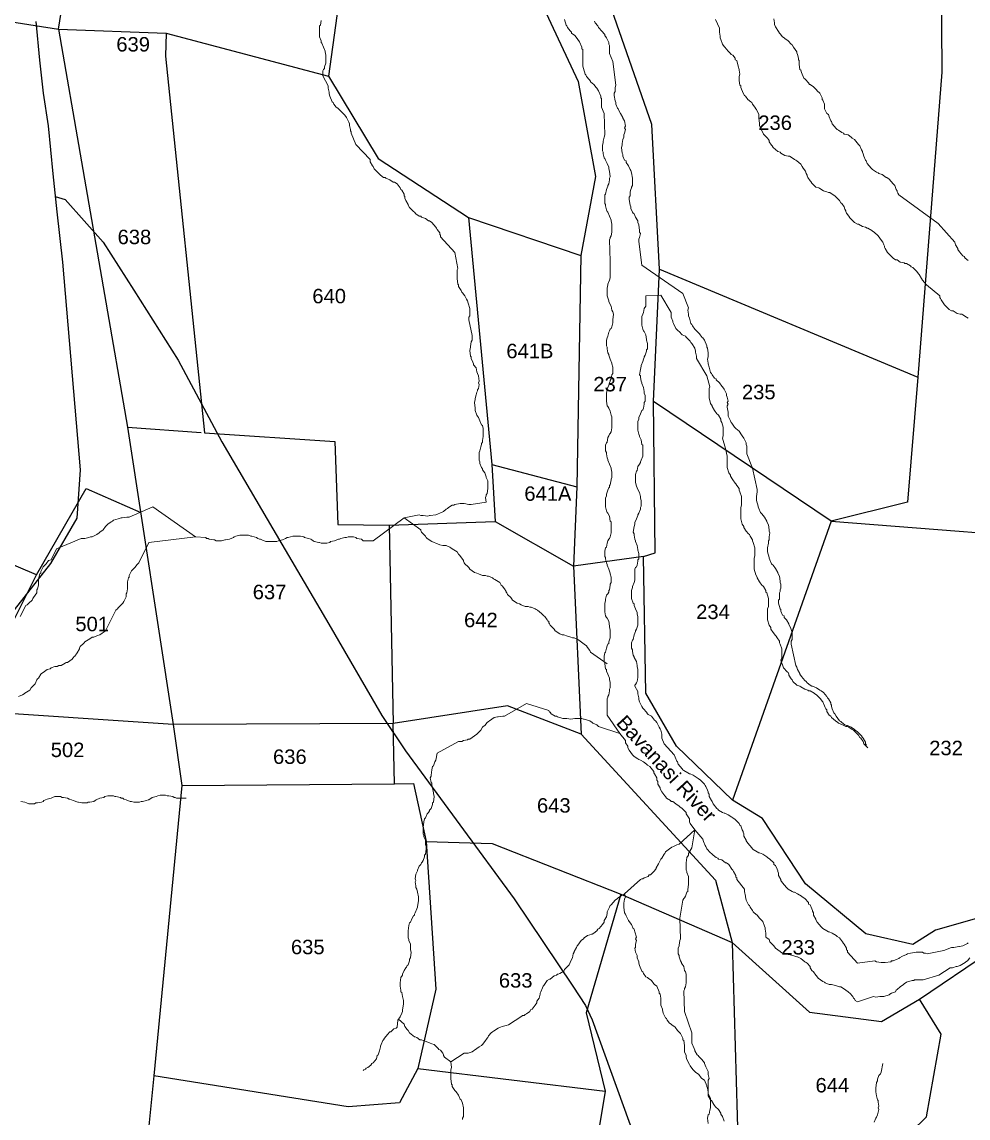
# Model space of a CAD drawing. Header units: inches. Extents: x -72 to 3350, y -615 to 1801.
# Drawn here: x 630.4 to 856.9, y 725.6 to 988.1 of the extents above; entities that cross this region are included whole.
import ezdxf
from ezdxf.enums import TextEntityAlignment as Align

# ---------------------------------------------------------------- set-up
doc = ezdxf.new("R2010")
doc.units = ezdxf.units.IN
doc.header["$LTSCALE"] = 15
doc.header["$MEASUREMENT"] = 0
for name, color, linetype in [('PLOT', 255, 'Continuous'), ('PLOT NO', 7, 'Continuous'), ('ROAD', 50, 'Continuous'), ('STREAM', 130, 'Continuous')]:
    doc.layers.add(name, color=color, linetype=linetype)
doc.styles.get("Standard").update_dxf_attribs({"font": 'arial.ttf'})

msp = doc.modelspace()

# ---------------------------------------------------------------- linework, layer by layer
at = {"layer": 'PLOT', "color": 0}
for points in [[(671.63, 1138.99), (674.83, 1133.27), (714.25, 1075.14), (743.87, 1015.8), (763.49, 973.78), (767.69, 951.06), (764.18, 932.12), (763.21, 876.7), (762.39, 857.72), (764.26, 817.48), (796.37, 782.51), (800.39, 767.59), (818.91, 750.97), (836.11, 748.7), (845.24, 754.05)], [(711.77, 1032.94), (703.74, 975.09), (715.69, 955.39), (737.28, 941.21), (764.18, 932.12)], [(850.05, 1020.47), (850.41, 998.55), (850.61, 976.04), (844.84, 903.02), (842.36, 873.1), (824.09, 868.53), (781.52, 897.21), (782.96, 928.88), (781.15, 963.5), (766.83, 1004.79), (758.3, 1019.57), (766.83, 1004.79), (850.41, 998.55)], [(606.6, 991.46), (639.13, 986.34), (644.23, 1018.42)], [(639.13, 986.34), (664.88, 985.35), (703.74, 975.09)], [(639.13, 986.34), (655.65, 891.06), (673.27, 889.79)], [(664.88, 985.35), (664.77, 979.86), (674.04, 889.71), (705.28, 887.56), (706.03, 867.71), (718.28, 867.58), (743.66, 868.43), (762.39, 857.72)], [(737.28, 941.21), (742.87, 882.08), (743.66, 868.43)], [(782.96, 928.88), (844.84, 903.02)], [(764.26, 817.48), (746.59, 824.33), (719.21, 820.04), (666.55, 819.83), (617.49, 823.13), (633.88, 855.67), (590.82, 873.93), (530.59, 898.31), (533.73, 914.21), (508.79, 924.15)], [(903.46, 783.54), (891.6, 782.69), (849.06, 770.58), (843.62, 767.12), (832.36, 769.72), (817.98, 781.66), (807.64, 797.29), (800.47, 801.71), (787.05, 814.64), (779.71, 827.35), (779.15, 860.08), (781.96, 860.97), (781.52, 897.21)], [(655.65, 891.06), (666.55, 819.83)], [(742.87, 882.08), (763.21, 876.7)], [(633.88, 855.67), (645.73, 876.33), (658.8, 870.59)], [(718.28, 867.58), (719.21, 820.04)], [(824.09, 868.53), (800.47, 801.71)], [(824.09, 868.53), (889.42, 863.44), (954.3, 841.83)], [(779.15, 860.08), (762.39, 857.72)], [(845.24, 754.05), (861.72, 765.2), (891.18, 766.06), (914.78, 762.88), (932.23, 761.56), (956.05, 743.94), (993.83, 830.78), (1040.07, 820.87), (1082.4, 810.36), (1142.01, 795.45), (1246.78, 768.11), (1285.12, 758.61), (1324.3, 749.06), (1369.12, 737.88), (1373.94, 746.43), (1432.48, 725.72)], [(666.55, 819.83), (668.67, 805.25), (661.95, 735.71), (658.63, 702.12), (641.17, 704.37), (539.26, 718.98)], [(668.67, 805.25), (719.55, 805.62), (719.21, 820.04)], [(719.55, 805.62), (724.07, 805.72), (727.13, 791.83), (729.43, 756.46), (725.14, 737.42), (720.78, 729.2), (708.43, 728.29), (661.95, 735.71)], [(727.13, 791.83), (742.9, 791.29), (773.76, 779.22), (800.39, 767.59)], [(773.76, 779.22), (765.45, 750.76), (770.02, 731.99), (768.32, 721.85), (756.98, 698.81), (754.46, 688.27), (743.22, 660.45), (711.56, 558.99), (669.18, 573.73)], [(800.39, 767.59), (801.83, 717.77), (824.83, 716.23), (839.5, 718.59), (846.93, 725.88), (850.44, 745.65), (845.24, 754.05)], [(725.14, 737.42), (770.02, 731.99)]]:
    msp.add_lwpolyline(points, dxfattribs=at)
at = {"layer": 'ROAD'}
for points in [[(633.71, 988.17), (634.58, 978.89), (635.44, 971.05), (636.67, 963.2), (637.77, 951.67), (638.76, 942.56), (640.11, 930.52), (644.29, 880.78), (643.54, 869.25), (637.24, 858.37), (610.72, 824.7), (573.44, 777.83), (521.89, 842.72), (507.25, 860.55)], [(638.36, 946.23), (640.71, 945.56), (649.86, 935.34), (657.13, 923.86), (667.81, 907.05), (678.26, 887.51), (690.47, 866.67), (703.81, 843.89), (716.49, 821.98), (722.21, 813.54), (748.23, 778.06), (762.24, 757.18), (765.28, 752.55), (766.86, 749.08), (778.72, 716.42)]]:
    msp.add_lwpolyline(points, dxfattribs=at)
at = {"layer": 'STREAM', "color": 4, "lineweight": 0}
for points in [[(702.01, 988.44), (701.82, 987.31), (701.63, 987.12), (701.63, 986.55), (701.63, 985.23), (701.63, 984.85), (701.63, 984.47), (702.01, 983.52), (702.01, 983.14), (702.2, 982.96), (702.58, 982.01), (702.96, 981.06), (702.96, 980.88), (703.15, 980.12), (703.15, 978.8), (703.15, 978.61), (703.15, 978.23), (702.77, 977.28), (702.77, 976.9), (702.58, 976.72), (702.39, 976.34), (702.39, 975.2), (703.71, 972.74), (703.71, 972.18), (703.9, 971.23), (703.9, 970.85), (704.09, 970.29), (704.66, 968.96), (704.85, 968.77), (705.04, 968.39), (705.6, 967.64), (705.98, 967.45), (706.17, 967.26), (706.74, 966.69), (707.5, 965.94), (707.68, 965.75), (708.06, 965.18), (708.63, 964.04), (708.82, 963.67), (708.82, 963.29), (709.01, 962.34), (709.01, 961.96), (709.2, 961.78), (709.2, 961.4), (710.33, 958.75), (713.74, 955.16), (713.74, 954.59), (714.3, 953.64), (714.49, 953.45), (714.68, 952.89), (715.63, 951.94), (715.82, 951.75), (716.19, 951.37), (716.95, 950.81), (717.33, 950.81), (717.52, 950.62), (718.46, 950.24), (719.22, 949.67), (719.6, 949.67), (720.17, 949.29), (720.92, 948.35), (721.11, 947.97), (721.3, 947.78), (721.87, 946.84), (721.87, 946.46), (722.06, 946.27), (722.06, 945.89), (722.25, 945.32), (722.81, 944.38), (722.81, 944.19), (723.19, 943.62), (724.14, 942.68), (724.33, 942.49), (724.7, 942.11), (725.46, 941.54), (725.84, 941.54), (726.03, 941.35), (726.97, 940.97), (727.73, 940.41), (727.92, 940.41), (728.49, 940.03), (729.43, 938.89), (729.62, 938.7), (729.81, 938.33), (730.38, 937.57), (730.38, 937.19), (730.57, 937), (730.57, 936.62), (733.97, 932.84), (734.73, 929.06), (734.54, 928.68), (734.54, 927.55), (734.54, 927.36), (734.54, 926.6), (734.73, 925.28), (734.92, 925.09), (734.92, 924.71), (735.48, 923.76), (735.67, 923.39), (735.86, 923.2), (736.43, 922.44), (736.81, 921.68), (737, 921.31), (737.19, 920.74), (737.56, 919.42), (737.56, 919.04), (737.56, 918.85), (737.56, 917.71), (737.37, 917.34), (737.37, 917.15), (737.37, 916.77), (738.13, 912.99), (738.13, 911.85), (737.94, 911.47), (737.75, 910.34), (737.75, 910.15), (737.56, 909.39), (737.75, 908.07), (737.94, 907.88), (737.94, 907.5), (738.32, 906.56), (738.51, 906.18), (738.51, 905.99), (739.08, 905.23), (739.27, 904.29), (739.45, 903.91), (739.64, 903.34), (739.83, 902.02), (739.64, 901.64), (739.83, 901.26), (739.64, 900.32), (739.45, 899.94), (739.45, 899.75), (739.27, 899.37), (739.08, 898.8), (738.89, 897.86), (738.89, 897.67), (738.7, 896.91), (738.89, 895.59), (738.89, 895.21), (738.89, 895.02), (739.27, 893.89), (739.45, 893.7), (739.64, 893.32), (740.02, 892.56), (740.4, 891.62), (740.59, 891.43), (740.78, 890.67), (740.78, 889.54), (740.78, 889.16), (740.78, 888.78), (740.59, 887.83), (740.59, 887.46), (740.4, 887.08), (740.4, 886.89), (740.21, 886.32), (740.02, 885.38), (739.83, 885), (739.83, 884.43), (739.83, 883.11), (740.02, 882.73), (740.02, 882.35), (740.4, 881.4), (740.59, 881.03), (740.59, 880.84), (741.16, 880.08), (741.53, 879.14), (741.53, 878.95), (741.91, 878.19), (741.91, 876.87), (741.91, 876.49), (741.91, 876.3), (741.72, 875.16), (741.53, 874.79), (741.53, 874.6), (741.35, 874.22), (741.53, 873.08), (737.94, 872.52), (737.37, 872.52), (736.24, 872.71), (736.05, 872.71), (735.29, 872.71), (733.97, 872.52), (733.78, 872.33), (733.4, 872.33), (732.46, 871.76), (732.27, 871.57), (731.89, 871.38), (731.32, 870.81), (730.38, 870.44), (730, 870.25), (729.43, 870.06), (728.11, 869.87), (727.92, 869.87), (727.54, 869.68), (726.41, 869.87), (726.22, 869.87), (725.84, 869.87), (725.46, 870.06), (721.87, 869.3)], [(760.26, 988.63), (760.63, 987.31), (760.82, 987.12), (761.01, 986.74), (761.58, 985.98), (761.96, 985.6), (761.96, 985.41), (762.71, 984.85), (763.28, 984.09), (763.47, 983.9), (763.85, 983.33), (764.42, 982.01), (764.42, 981.63), (764.61, 981.44), (764.61, 980.31), (764.61, 979.93), (764.61, 979.74), (764.61, 979.36), (764.61, 978.8), (764.61, 977.85), (764.61, 977.47), (764.79, 976.9), (765.17, 975.58), (765.36, 975.39), (765.55, 975.01), (766.12, 974.26), (766.5, 973.88), (766.5, 973.69), (767.25, 973.12), (767.82, 972.37), (768.01, 972.18), (768.39, 971.61), (768.96, 970.29), (768.96, 969.91), (769.14, 969.72), (769.14, 968.58), (769.14, 968.21), (769.14, 968.02), (769.14, 967.64), (769.71, 966.13), (769.9, 961.02), (769.71, 960.45), (769.52, 959.51), (769.52, 959.13), (769.33, 958.56), (769.33, 957.24), (769.52, 956.86), (769.52, 956.48), (769.71, 955.54), (769.9, 955.35), (770.09, 954.97), (770.47, 954.21), (770.85, 953.27), (770.85, 952.89), (771.04, 952.32), (771.22, 951), (771.04, 950.62), (771.04, 950.24), (770.85, 949.29), (770.66, 948.92), (770.66, 948.73), (770.47, 948.35), (770.28, 947.97), (770.09, 946.84), (769.9, 946.65), (769.9, 945.89), (769.9, 944.57), (770.09, 944.38), (770.09, 944), (770.28, 943.05), (770.47, 942.68), (770.66, 942.49), (771.04, 941.54), (771.41, 940.6), (771.41, 940.41), (771.6, 939.65), (771.6, 938.33), (771.6, 938.14), (771.6, 937.76), (771.41, 936.81), (771.22, 936.44), (771.22, 936.25), (771.04, 935.87), (771.22, 930.76), (771.22, 926.79), (771.04, 926.22), (770.66, 925.28), (770.66, 925.09), (770.47, 924.33), (770.47, 923.01), (770.47, 922.82), (770.47, 922.44), (770.85, 921.31), (770.85, 921.12), (771.04, 920.74), (771.41, 919.98), (771.6, 919.04), (771.79, 918.66), (771.98, 918.09), (771.79, 916.77), (771.79, 916.39), (771.79, 916.01), (771.6, 915.07), (771.41, 914.69), (771.22, 914.5), (771.04, 914.12), (770.85, 913.74), (770.66, 912.8), (770.47, 912.42), (770.28, 911.85), (770.28, 910.53), (770.47, 910.15), (770.47, 909.77), (770.66, 908.83), (770.85, 908.45), (770.85, 908.26), (771.22, 907.31), (771.6, 906.37), (771.6, 906.18), (771.79, 905.42), (771.79, 904.1), (771.79, 903.91), (771.6, 903.53), (771.41, 902.58), (771.22, 902.21), (771.22, 902.02), (771.04, 901.64), (770.85, 901.07), (770.47, 900.13), (770.47, 899.94), (770.28, 899.18), (770.28, 897.86), (770.28, 897.48), (770.28, 897.29), (770.47, 896.16), (770.66, 895.97), (770.85, 895.59), (771.22, 894.83), (771.41, 893.89), (771.6, 893.51), (771.6, 892.94), (771.6, 891.62), (771.6, 891.24), (771.6, 890.86), (771.41, 889.91), (771.22, 889.54), (771.04, 889.35), (770.85, 888.97), (770.66, 888.59), (770.47, 887.46), (770.28, 887.27), (770.09, 886.7), (770.09, 885.38), (770.28, 885), (770.28, 884.62), (770.47, 883.67), (770.66, 883.3), (770.66, 883.11), (771.04, 882.16), (771.41, 881.22), (771.41, 881.03), (771.6, 880.27), (771.6, 878.95), (771.41, 878.57), (771.41, 878.38), (771.22, 877.24), (771.04, 877.06), (771.04, 876.68), (770.85, 876.49), (770.66, 875.92), (770.28, 874.97), (770.28, 874.6), (770.09, 874.03), (770.09, 872.71), (770.09, 872.33), (770.09, 871.95), (770.28, 871), (770.47, 870.63), (770.66, 870.44), (771.04, 869.68), (771.22, 868.55), (771.41, 868.36), (771.41, 867.79), (771.41, 866.47), (771.41, 866.09), (771.41, 865.71), (771.22, 864.76), (771.04, 864.38), (770.85, 864.2), (770.66, 863.82), (770.47, 863.25), (770.28, 862.3), (770.09, 862.12), (769.9, 861.36), (769.9, 860.04), (770.09, 859.85), (770.09, 859.47), (770.28, 858.52), (770.47, 858.14), (770.47, 857.96), (770.85, 857.01), (771.22, 856.06), (771.22, 855.87), (771.41, 855.12), (771.41, 853.79), (771.22, 853.42), (771.22, 853.23), (771.04, 852.09), (770.85, 851.9), (770.85, 851.53), (770.66, 851.15), (770.28, 850.77), (770.09, 849.82), (770.09, 849.45), (769.9, 848.88), (769.9, 847.55), (769.9, 847.18), (769.9, 846.8), (770.09, 845.85), (770.28, 845.47), (770.47, 845.28), (770.85, 844.53), (771.04, 843.39), (771.04, 843.2), (771.22, 842.45), (771.22, 841.12), (771.22, 840.94), (771.22, 840.56), (770.85, 839.61), (770.85, 839.23), (770.66, 839.04), (770.47, 838.67), (770.28, 838.1), (770.09, 837.15), (769.9, 836.96), (769.71, 836.21), (769.71, 834.88), (769.9, 834.51), (769.9, 834.32), (770.09, 833.18), (770.28, 832.99), (770.28, 832.61), (770.66, 831.86), (771.04, 830.91), (771.04, 830.53), (771.22, 829.97), (771.22, 828.64), (771.04, 828.27), (771.04, 827.89), (770.85, 826.94), (770.66, 826.56), (770.66, 826.37), (770.47, 826), (770.47, 822.02), (773.49, 817.68)], [(767.44, 988.25), (767.63, 987.87), (768.2, 987.12), (768.39, 986.74), (768.58, 986.55), (769.14, 985.98), (769.9, 985.04), (769.9, 984.85), (770.28, 984.28), (770.85, 983.14), (770.85, 982.77), (771.04, 982.39), (771.04, 981.44), (771.04, 981.06), (771.04, 980.88), (771.04, 980.5), (771.79, 978.61), (772.55, 972.93), (772.36, 972.37), (772.36, 971.42), (772.17, 971.04), (772.17, 970.47), (772.36, 969.15), (772.55, 968.77), (772.55, 968.39), (772.93, 967.45), (773.12, 967.26), (773.3, 966.88), (773.68, 966.13), (774.25, 965.18), (774.25, 964.99), (774.63, 964.42), (774.82, 963.1), (774.63, 962.72), (774.82, 962.34), (774.63, 961.4), (774.44, 961.02), (774.44, 960.83), (774.44, 960.45), (774.25, 959.88), (774.06, 958.94), (774.06, 958.56), (773.87, 957.99), (774.06, 956.67), (774.25, 956.29), (774.25, 955.91), (774.63, 954.97), (775.01, 954.78), (775.01, 954.4), (775.57, 953.64), (775.95, 952.7), (776.14, 952.51), (776.33, 951.94), (776.52, 950.62), (776.52, 950.24), (776.52, 949.86), (776.52, 948.92), (776.33, 948.54), (776.33, 948.35), (776.14, 947.97), (775.95, 947.4), (775.95, 946.46), (775.76, 946.08), (775.76, 945.51), (775.95, 944.19), (776.14, 943.81), (776.14, 943.43), (776.52, 942.49), (776.71, 942.3), (776.9, 942.11), (777.28, 941.35), (777.84, 940.41), (777.84, 940.03), (778.03, 939.46), (778.22, 938.14), (778.22, 937.76), (778.41, 937.38), (778.22, 936.44), (778.03, 936.06), (778.03, 935.87), (778.03, 935.49), (778.79, 929.82), (788.62, 923.01), (789.95, 919.6), (789.76, 919.04), (789.95, 918.09), (789.95, 917.71), (790.14, 917.15), (790.51, 915.82), (790.7, 915.63), (790.89, 915.26), (791.46, 914.5), (791.84, 914.12), (792.03, 913.93), (792.59, 913.36), (793.16, 912.61), (793.35, 912.42), (793.73, 911.85), (794.3, 910.53), (794.3, 910.15), (794.48, 909.96), (794.67, 908.83), (794.67, 908.64), (794.67, 908.26), (794.67, 907.88), (794.48, 907.31), (794.67, 906.37), (794.67, 906.18), (794.86, 905.42), (795.24, 904.1), (795.43, 903.91), (795.62, 903.53), (796.19, 902.77), (796.57, 902.58), (796.57, 902.4), (797.32, 901.64), (797.89, 900.88), (798.08, 900.69), (798.46, 900.13), (799.02, 898.99), (799.02, 898.61), (799.21, 898.24), (799.4, 897.29), (799.21, 896.91), (799.4, 896.53), (799.21, 896.16), (799.21, 895.78), (799.4, 894.64), (799.4, 894.45), (799.4, 893.7), (799.97, 892.56), (800.16, 892.18), (800.35, 891.99), (800.91, 891.05), (801.1, 890.86), (801.29, 890.67), (802.05, 890.1), (802.62, 889.16), (802.81, 888.97), (803.18, 888.4), (803.75, 887.27), (803.75, 886.89), (803.94, 886.51), (803.94, 885.56), (803.94, 885.19), (803.94, 885), (803.94, 884.62), (805.26, 881.22), (806.4, 876.11), (806.4, 875.54), (806.21, 874.41), (806.21, 874.22), (806.21, 873.46), (806.59, 872.14), (806.59, 871.95), (806.78, 871.57), (807.16, 870.63), (807.34, 870.44), (807.53, 870.25), (808.1, 869.49), (808.67, 868.55), (808.67, 868.36), (809.05, 867.6), (809.24, 866.47), (809.24, 866.09), (809.42, 865.71), (809.24, 864.76), (809.24, 864.38), (809.24, 864.01), (809.05, 863.82), (809.05, 863.25), (808.86, 862.12), (808.86, 861.93), (808.86, 861.17), (809.24, 859.85), (809.24, 859.66), (809.42, 859.28), (809.8, 858.33), (809.99, 858.14), (810.18, 857.96), (810.75, 857.2), (811.32, 856.25), (811.32, 856.06), (811.69, 855.31), (811.88, 854.17), (811.88, 853.79), (812.07, 853.42), (812.07, 852.47), (811.88, 852.09), (811.88, 851.71), (811.69, 851.34), (811.69, 850.96), (811.69, 849.82), (811.5, 849.63), (811.5, 848.88), (811.88, 847.55), (812.07, 847.37), (812.07, 846.99), (812.45, 846.04), (812.83, 845.85), (812.83, 845.47), (813.4, 844.91), (813.96, 843.96), (813.96, 843.77), (814.34, 843.02), (814.72, 841.88), (814.72, 841.5), (814.72, 841.12), (814.72, 840.18), (814.53, 839.8), (814.53, 839.42), (814.53, 839.04), (815.67, 833.94), (815.85, 833.56), (816.04, 832.99), (816.61, 832.05), (816.61, 831.86), (816.99, 831.29), (817.75, 830.35), (818.12, 830.16), (818.31, 829.78), (819.07, 829.21), (819.45, 829.02), (819.64, 829.02), (820.58, 828.64), (821.34, 828.08), (821.72, 827.89), (822.28, 827.51), (823.04, 826.56), (823.23, 826.18), (823.42, 826), (823.99, 825.05), (823.99, 824.67), (824.17, 824.48), (824.17, 824.1), (824.36, 823.54), (824.74, 822.59), (824.93, 822.4), (825.31, 821.84), (826.07, 820.7), (826.44, 820.51), (826.63, 820.32), (827.39, 819.76), (827.77, 819.57), (827.96, 819.57), (828.9, 819.19), (829.66, 818.62), (829.85, 818.43), (830.42, 818.05), (831.36, 817.11), (831.55, 816.73), (831.74, 816.54), (832.31, 815.59), (832.31, 815.22), (832.5, 815.03), (832.5, 814.65), (832.87, 814.27), (831.93, 815.22), (831.74, 815.78), (831.17, 816.54), (830.98, 816.73), (830.6, 817.3), (829.66, 818.24), (829.47, 818.43), (829.09, 818.62), (828.34, 819.19), (827.96, 819.38), (827.58, 819.38), (826.82, 819.76), (825.88, 820.13), (825.69, 820.32), (825.12, 820.7), (824.17, 821.46), (823.99, 821.84), (823.61, 822.02), (823.04, 822.97), (823.04, 823.35), (822.85, 823.54), (822.66, 823.92), (822.47, 824.29), (822.09, 825.24), (821.91, 825.43), (821.53, 826), (820.58, 826.94), (820.2, 827.13), (820.01, 827.32), (819.07, 827.89), (818.69, 827.89), (818.5, 828.08), (817.75, 828.27), (816.8, 828.83), (816.61, 829.02), (815.85, 829.21), (814.91, 830.16), (814.72, 830.53), (814.53, 830.72), (813.96, 831.67), (813.96, 831.86), (813.77, 832.24), (813.58, 832.43), (812.64, 833.37), (812.07, 835.26), (812.26, 835.83), (812.26, 836.96), (812.26, 837.15), (812.26, 837.91), (811.88, 839.04), (811.69, 839.42), (811.69, 839.8), (811.13, 840.56), (810.94, 840.94), (810.75, 841.12), (810.18, 841.88), (809.61, 842.64), (809.61, 843.02), (809.24, 843.58), (808.86, 844.91), (808.86, 845.1), (808.86, 845.47), (808.86, 846.42), (808.86, 846.8), (808.86, 847.18), (808.86, 847.55), (809.05, 848.12), (809.05, 849.07), (809.05, 849.26), (809.05, 850.01), (808.67, 851.34), (808.48, 851.53), (808.48, 851.9), (807.91, 852.85), (807.72, 853.04), (807.53, 853.23), (806.97, 853.98), (806.4, 854.93), (806.4, 855.12), (806.02, 855.69), (805.64, 857.01), (805.64, 857.39), (805.64, 857.58), (805.64, 858.71), (805.64, 859.09), (805.64, 859.28), (805.64, 859.66), (805.83, 860.22), (805.83, 861.17), (805.83, 861.55), (805.83, 862.12), (805.45, 863.44), (805.26, 863.82), (805.26, 864.01), (804.7, 864.95), (804.51, 865.33), (804.32, 865.52), (803.75, 866.09), (803.18, 867.03), (803.18, 867.22), (802.81, 867.79), (802.43, 869.11), (802.43, 869.49), (802.43, 869.87), (802.43, 870.81), (802.43, 871.19), (802.43, 871.38), (802.43, 871.76), (802.62, 872.33), (802.62, 873.46), (802.62, 873.65), (802.62, 874.41), (802.24, 875.54), (802.05, 875.92), (802.05, 876.3), (801.48, 877.06), (801.29, 877.43), (801.1, 877.62), (800.54, 878.38), (799.97, 879.32), (799.97, 879.51), (799.59, 880.08), (799.21, 881.4), (799.21, 881.59), (799.21, 881.97), (799.21, 883.11), (799.21, 883.3), (799.21, 883.67), (799.21, 884.05), (798.83, 885.94), (798.08, 888.4), (798.27, 888.97), (798.27, 890.1), (798.27, 890.29), (798.27, 891.05), (797.89, 892.18), (797.7, 892.56), (797.7, 892.94), (797.13, 893.89), (796.94, 894.07), (796.75, 894.26), (796.19, 895.02), (795.62, 895.97), (795.62, 896.16), (795.24, 896.72), (794.86, 898.05), (794.86, 898.42), (794.86, 898.61), (794.86, 899.75), (794.86, 900.13), (794.86, 900.32), (795.05, 900.69), (794.3, 903.34), (791.84, 907.5), (791.84, 908.07), (791.65, 909.01), (791.65, 909.2), (791.46, 909.96), (790.7, 911.09), (790.51, 911.28), (790.32, 911.66), (789.57, 912.42), (789.38, 912.61), (789.19, 912.8), (788.43, 913.17), (787.68, 913.93), (787.49, 914.12), (786.92, 914.69), (786.35, 915.82), (786.16, 916.2), (786.16, 916.39), (785.79, 917.34), (785.79, 917.71), (785.79, 918.09), (785.79, 918.47), (783.33, 922.63), (779.73, 922.44), (779.73, 919.98), (779.36, 919.42), (779.17, 918.47), (778.98, 918.09), (778.79, 917.52), (778.79, 916.2), (778.79, 915.82), (778.79, 915.44), (778.98, 914.5), (779.17, 914.12), (779.36, 913.93), (779.73, 913.17), (779.92, 912.04), (779.92, 911.85), (780.11, 911.09), (780.11, 909.77), (779.92, 909.58), (779.92, 909.2), (779.55, 908.26), (779.36, 907.88), (779.36, 907.69), (779.17, 907.31), (778.98, 906.75), (778.6, 905.8), (778.6, 905.61), (778.41, 904.85), (778.22, 903.53), (778.41, 903.34), (778.41, 902.96), (778.6, 902.02), (778.79, 901.64), (778.79, 901.45), (779.17, 900.5), (779.36, 899.56), (779.36, 899.18), (779.55, 898.61), (779.55, 897.29), (779.36, 896.91), (779.36, 896.53), (779.17, 895.59), (778.98, 895.21), (778.79, 895.02), (778.6, 894.64), (778.41, 894.26), (778.03, 893.32), (778.03, 892.94), (777.84, 892.37), (777.84, 891.05), (777.84, 890.67), (777.84, 890.29), (778.03, 889.35), (778.22, 888.97), (778.22, 888.78), (778.6, 888.02), (778.79, 886.89), (778.98, 886.7), (778.98, 885.94), (778.98, 884.62), (778.98, 884.43), (778.98, 884.05), (778.6, 883.11), (778.41, 882.73), (778.41, 882.54), (778.22, 882.16), (777.84, 881.59), (777.65, 880.65), (777.47, 880.46), (777.28, 879.7), (777.28, 878.38), (777.28, 878.19), (777.28, 877.81), (777.47, 876.87), (777.65, 876.49), (777.84, 876.11), (778.22, 875.35), (778.41, 874.41), (778.41, 874.03), (778.6, 873.46), (778.6, 872.14), (778.41, 871.76), (778.41, 871.38), (778.03, 870.44), (777.84, 870.06), (777.84, 869.87), (777.65, 869.49), (777.47, 869.11), (777.09, 868.17), (777.09, 867.79), (776.9, 867.22), (776.71, 865.9), (776.9, 865.52), (776.9, 865.14), (777.09, 864.2), (777.28, 863.82), (777.28, 863.63), (777.65, 862.68), (777.84, 861.74), (777.84, 861.55), (778.03, 860.79), (778.03, 859.47), (777.84, 859.28), (777.84, 858.9), (777.65, 857.96), (777.47, 857.58), (777.28, 857.39), (777.09, 857.01), (777.09, 854.55), (777.09, 854.36), (776.9, 853.79), (776.52, 852.85), (776.52, 852.66), (776.33, 851.9), (776.33, 850.58), (776.33, 850.2), (776.33, 850.01), (776.71, 848.88), (776.9, 848.69), (776.9, 848.31), (777.28, 847.55), (777.65, 846.61), (777.65, 846.23), (777.84, 845.66), (777.84, 844.34), (777.84, 843.96), (777.84, 843.58), (777.47, 842.64), (777.28, 842.26), (777.28, 842.07), (777.09, 841.69), (776.9, 841.31), (776.71, 840.18), (776.52, 839.99), (776.33, 839.42), (776.33, 838.1), (776.52, 837.72), (776.52, 837.34), (776.71, 836.4), (776.9, 836.02), (776.9, 835.83), (777.47, 834.88), (777.65, 833.94), (777.65, 833.75), (777.84, 832.99), (777.84, 831.67), (777.84, 831.48), (777.84, 831.1), (777.65, 830.16), (777.47, 829.78), (777.28, 829.4), (777.09, 829.21), (777.09, 829.02), (777.84, 827.7), (777.84, 827.13), (778.03, 826.18), (778.03, 825.81), (778.22, 825.24), (778.79, 824.1), (778.98, 823.73), (779.17, 823.54), (779.92, 822.78), (780.11, 822.4), (780.3, 822.21), (781.06, 821.84), (781.81, 820.89), (782, 820.7), (782.38, 820.32), (782.95, 819.19), (783.14, 818.81), (783.33, 818.43), (783.52, 817.49), (783.52, 817.11), (783.52, 816.92), (783.52, 816.54), (784.08, 815.22), (786.54, 812.57), (786.73, 812), (787.11, 811.06), (787.3, 810.87), (787.49, 810.3), (788.43, 809.17), (788.62, 808.98), (788.81, 808.79), (789.76, 808.22), (790.14, 808.03), (790.32, 808.03), (791.08, 807.65), (792.03, 807.09), (792.22, 806.9), (792.78, 806.52), (793.73, 805.57), (793.92, 805.19), (794.11, 805), (794.48, 804.06), (794.67, 803.68), (794.67, 803.49), (794.86, 803.11), (794.86, 802.55), (795.43, 801.6), (795.62, 801.41), (795.81, 800.84), (796.75, 799.71), (796.94, 799.52), (797.13, 799.33), (798.08, 798.76), (798.46, 798.58), (798.65, 798.58), (799.4, 798.2), (800.35, 797.63), (800.54, 797.44), (801.1, 797.06), (802.05, 796.12), (802.24, 795.74), (802.43, 795.55), (802.81, 794.6), (802.99, 794.23), (802.99, 794.04), (803.18, 793.66), (803.18, 793.09), (803.75, 792.15), (803.75, 791.96), (804.13, 791.39), (805.07, 790.25), (805.26, 790.07), (805.45, 789.88), (806.4, 789.31), (806.78, 789.12), (806.97, 789.12), (807.72, 788.74), (808.67, 788.17), (808.86, 787.99), (809.42, 787.61), (810.37, 786.66), (810.37, 786.28), (810.75, 786.09), (811.13, 785.15), (811.32, 784.77), (811.32, 784.58), (811.5, 784.2), (811.5, 783.64), (812.07, 782.69), (812.07, 782.5), (812.45, 781.93), (813.4, 780.8), (813.58, 780.61), (813.77, 780.42), (814.72, 779.85), (815.1, 779.66), (815.29, 779.66), (816.04, 779.29), (816.99, 778.72), (817.18, 778.53), (817.75, 778.15), (818.69, 777.21), (818.69, 776.83), (819.07, 776.64), (819.45, 775.69), (819.64, 775.31), (819.64, 775.13), (819.83, 774.75), (819.83, 774.18), (820.39, 773.23), (820.39, 773.05), (820.77, 772.48), (821.72, 771.34), (821.91, 771.15), (822.09, 770.97), (823.04, 770.4), (823.42, 770.21), (823.61, 770.21), (824.36, 769.83), (825.31, 769.26), (825.5, 769.07), (826.07, 768.7), (826.82, 767.75), (827.01, 767.37), (827.2, 767.18), (827.77, 766.24), (827.77, 765.86), (827.96, 765.67), (827.96, 765.29), (830.42, 762.64), (834.58, 763.21), (834.95, 763.02), (836.09, 762.83), (836.28, 762.83), (837.03, 762.83), (838.36, 763.02), (838.55, 763.21), (838.93, 763.21), (839.87, 763.59), (840.25, 763.78), (840.44, 763.97), (841.19, 764.35), (842.14, 764.72), (842.33, 764.91), (843.09, 765.1), (844.41, 765.29), (844.6, 765.29), (844.98, 765.29), (845.92, 765.29), (846.3, 765.1), (846.68, 765.1), (847.06, 764.91), (851.03, 765.67), (852.92, 766.43), (853.49, 766.43), (854.62, 766.62), (854.81, 766.62), (855.57, 766.8), (856.7, 767.37), (856.89, 767.56)], [(856.89, 917.15), (856.51, 917.34), (855.57, 917.9), (855.38, 918.09), (855, 918.09), (854.24, 918.28), (853.3, 918.85), (852.92, 918.85), (852.35, 919.23), (851.41, 920.17), (851.22, 920.36), (851.03, 920.55), (850.46, 921.5), (850.27, 921.87), (850.08, 922.06), (850.08, 922.44), (846.87, 925.09), (845.92, 926.22), (845.73, 926.6), (845.17, 927.55), (844.98, 927.74), (844.6, 928.3), (843.65, 929.25), (843.27, 929.44), (843.09, 929.63), (842.14, 930.19), (841.76, 930.19), (841.57, 930.38), (840.63, 930.57), (839.87, 931.14), (839.49, 931.14), (838.93, 931.52), (837.98, 932.46), (837.79, 932.65), (837.6, 932.84), (837.03, 933.79), (836.85, 934.17), (836.85, 934.35), (836.66, 934.73), (836.47, 935.3), (835.9, 936.06), (835.71, 936.25), (835.33, 936.81), (834.39, 937.76), (834.01, 937.95), (833.82, 938.14), (832.87, 938.7), (832.68, 938.7), (832.31, 938.89), (831.55, 939.08), (830.6, 939.65), (830.42, 939.65), (829.66, 940.03), (828.71, 940.97), (828.52, 941.16), (828.34, 941.54), (827.77, 942.3), (827.58, 942.68), (827.58, 942.86), (827.39, 943.24), (827.2, 943.81), (826.63, 944.57), (826.44, 944.76), (826.07, 945.32), (825.12, 946.27), (824.93, 946.46), (824.55, 946.65), (823.8, 947.21), (823.42, 947.21), (823.04, 947.4), (822.28, 947.59), (821.34, 948.16), (821.15, 948.35), (820.39, 948.54), (819.45, 949.48), (819.26, 949.86), (819.07, 950.05), (818.5, 950.81), (818.31, 951.19), (818.31, 951.37), (818.12, 951.75), (817.93, 952.32), (817.37, 953.08), (817.18, 953.45), (816.8, 954.02), (815.85, 954.78), (815.67, 954.97), (815.29, 955.16), (814.53, 955.72), (814.15, 955.91), (813.77, 955.91), (813.02, 956.1), (812.07, 956.67), (811.88, 956.86), (811.32, 957.05), (810.18, 957.99), (809.99, 958.37), (809.8, 958.56), (809.24, 959.32), (809.24, 959.7), (809.05, 959.88), (808.86, 960.26), (807.91, 961.21), (806.97, 963.29), (806.97, 963.86), (806.78, 964.99), (806.78, 965.18), (806.78, 965.94), (806.21, 967.07), (806.02, 967.26), (805.83, 967.64), (805.26, 968.39), (805.07, 968.77), (804.89, 968.96), (804.13, 969.53), (803.56, 970.29), (803.37, 970.47), (802.99, 971.04), (802.43, 972.37), (802.43, 972.74), (802.24, 972.93), (802.05, 974.07), (802.05, 974.26), (802.05, 974.64), (802.05, 975.01), (802.24, 975.58), (802.05, 976.53), (802.05, 976.72), (801.86, 977.47), (801.48, 978.8), (801.1, 978.98), (801.1, 979.36), (800.54, 980.12), (800.16, 980.31), (799.97, 980.5), (799.4, 981.06), (798.65, 982.01), (798.46, 982.2), (798.08, 982.77), (797.7, 983.9), (797.51, 984.28), (797.51, 984.66), (797.32, 985.6), (797.32, 985.98), (797.32, 986.17), (797.32, 986.55), (796.38, 988.63)], [(810.37, 988.82), (810.56, 987.87), (810.56, 987.49), (810.75, 986.93), (811.5, 985.79), (811.69, 985.41), (811.88, 985.23), (812.45, 984.47), (812.83, 984.28), (813.02, 984.09), (813.77, 983.52), (814.53, 982.77), (814.72, 982.58), (815.1, 982.01), (815.85, 980.88), (815.85, 980.69), (816.04, 980.31), (816.23, 979.36), (816.23, 978.98), (816.42, 978.8), (816.42, 978.42), (816.42, 977.85), (816.61, 976.72), (816.8, 976.53), (816.99, 975.96), (817.56, 974.64), (817.75, 974.45), (817.93, 974.26), (818.69, 973.5), (818.88, 973.12), (819.07, 973.12), (819.83, 972.55), (820.58, 971.8), (820.77, 971.61), (821.34, 971.04), (821.91, 969.91), (821.91, 969.53), (822.09, 969.34), (822.47, 968.39), (822.47, 968.02), (822.47, 967.64), (822.47, 967.26), (823.04, 966.13), (823.42, 965.94), (823.61, 965.37), (823.99, 964.42), (824.17, 964.23), (824.36, 963.67), (825.31, 962.53), (825.5, 962.34), (825.88, 962.15), (826.63, 961.59), (827.01, 961.4), (827.2, 961.21), (828.15, 961.02), (828.9, 960.45), (829.09, 960.26), (829.66, 959.88), (830.6, 958.75), (830.79, 958.56), (830.98, 958.37), (831.36, 957.43), (831.55, 957.05), (831.55, 956.86), (831.74, 956.48), (831.93, 955.91), (832.31, 954.97), (832.5, 954.78), (832.68, 954.21), (833.63, 953.08), (833.82, 952.89), (834.01, 952.7), (834.95, 952.13), (835.33, 951.94), (835.52, 951.75), (836.28, 951.56), (837.22, 950.81), (837.41, 950.81), (837.98, 950.43), (838.93, 949.29), (839.11, 949.11), (839.3, 948.92), (839.68, 947.97), (839.87, 947.59), (839.87, 947.4), (840.06, 947.03), (840.25, 946.65), (849.7, 939.84), (853.68, 935.3), (853.86, 934.73), (854.43, 933.79), (854.43, 933.6), (854.81, 933.03), (855.57, 932.09), (855.95, 931.9), (856.13, 931.52), (856.89, 930.95)], [(671.94, 864.76), (661.73, 871.95), (656.06, 869.49), (655.49, 869.49), (654.36, 869.3), (654.17, 869.3), (653.41, 869.11), (652.28, 868.73), (652.09, 868.55), (651.71, 868.36), (650.95, 867.79), (650.57, 867.41), (650.38, 867.22), (649.82, 866.47), (649.06, 865.9), (648.87, 865.71), (648.3, 865.33), (647.17, 864.76), (646.79, 864.76), (646.41, 864.57), (645.47, 864.38), (645.09, 864.38), (644.9, 864.38), (644.52, 864.38), (638.66, 861.93), (637.34, 859.28), (636.77, 859.09), (636.2, 858.33), (636.01, 858.14), (635.44, 857.58), (634.88, 856.44), (634.88, 856.06), (634.69, 855.87), (634.31, 854.74), (634.31, 854.36), (634.31, 854.17), (634.31, 853.23), (634.12, 852.28), (633.93, 852.09), (633.93, 851.34), (633.18, 850.2), (632.99, 850.01), (632.8, 849.63), (632.04, 848.88), (631.85, 848.69), (631.66, 848.5), (631.28, 848.31), (629.96, 845.66)], [(770.47, 834.32), (766.5, 837.15), (766.31, 837.53), (765.74, 838.29), (765.55, 838.67), (764.98, 839.04), (764.04, 839.8), (763.66, 839.99), (763.47, 840.18), (762.53, 840.56), (762.15, 840.56), (761.77, 840.75), (761.01, 840.94), (760.07, 841.31), (759.69, 841.31), (759.12, 841.5), (757.99, 842.26), (757.8, 842.64), (757.61, 842.83), (756.85, 843.58), (756.66, 843.96), (756.47, 844.15), (756.47, 844.53), (756.28, 844.53), (756.1, 844.91), (755.53, 845.66), (755.34, 845.85), (754.77, 846.42), (753.83, 847.18), (753.45, 847.37), (753.26, 847.55), (752.31, 847.93), (751.94, 847.93), (751.56, 848.12), (750.8, 848.12), (749.86, 848.5), (749.48, 848.69), (748.91, 848.88), (747.78, 849.63), (747.59, 850.01), (747.4, 850.2), (746.64, 850.96), (746.45, 851.34), (746.26, 851.53), (746.26, 851.71), (745.88, 852.28), (745.32, 853.04), (745.13, 853.23), (744.75, 853.79), (743.61, 854.55), (743.24, 854.74), (743.05, 854.93), (742.1, 855.31), (741.72, 855.31), (741.35, 855.5), (740.59, 855.5), (739.64, 855.87), (739.27, 856.06), (738.7, 856.25), (737.56, 857.01), (737.37, 857.39), (737.19, 857.58), (736.43, 858.33), (736.24, 858.52), (736.05, 858.9), (736.05, 859.09), (735.67, 859.66), (735.1, 860.41), (734.92, 860.6), (734.54, 861.17), (733.4, 861.93), (733.02, 862.12), (732.84, 862.3), (731.89, 862.68), (731.51, 862.68), (731.13, 862.68), (730.38, 862.87), (729.43, 863.25), (729.05, 863.44), (728.49, 863.63), (727.35, 864.38), (727.16, 864.57), (726.97, 864.95), (726.22, 865.71), (726.03, 865.9), (725.84, 866.28), (725.84, 866.47), (721.87, 869.3), (714.49, 863.82), (712.03, 863.82), (711.66, 864.2), (710.52, 864.38), (710.33, 864.57), (709.76, 864.76), (708.44, 864.76), (708.06, 864.57), (707.68, 864.57), (706.74, 864.38), (706.36, 864.2), (706.17, 864.2), (705.23, 863.82), (704.28, 863.63), (704.09, 863.44), (703.33, 863.25), (702.01, 863.25), (701.63, 863.44), (701.44, 863.44), (700.31, 863.63), (700.12, 863.82), (699.74, 864.01), (699.55, 864.2), (698.99, 864.38), (698.04, 864.57), (697.85, 864.76), (697.09, 864.95), (695.77, 864.95), (695.39, 864.95), (695.2, 864.95), (694.07, 864.57), (693.88, 864.57), (693.5, 864.38), (692.74, 864.01), (691.8, 863.82), (691.42, 863.63), (690.85, 863.63), (689.53, 863.63), (689.15, 863.63), (688.77, 863.63), (687.83, 864.01), (687.45, 864.2), (687.26, 864.2), (686.88, 864.38), (686.5, 864.57), (685.37, 864.95), (685.18, 864.95), (684.61, 865.14), (683.29, 865.14), (682.91, 865.14), (682.53, 865.14), (681.59, 864.95), (681.21, 864.76), (681.02, 864.57), (680.07, 864.2), (679.13, 864.01), (678.94, 864.01), (678.18, 863.82), (676.86, 863.82), (676.48, 864.01), (676.29, 864.01), (675.16, 864.2), (674.97, 864.38), (674.59, 864.38), (674.4, 864.57), (671.94, 864.76), (660.79, 863.44), (658.33, 858.52), (657.95, 858.14), (657.38, 857.39), (657.19, 857.2), (656.62, 856.63), (656.06, 855.5), (656.06, 855.12), (655.87, 854.93), (655.68, 853.98), (655.68, 853.61), (655.68, 853.23), (655.68, 852.28), (655.49, 851.34), (655.3, 851.15), (655.3, 850.39), (654.73, 849.26), (654.54, 848.88), (654.36, 848.69), (653.6, 847.93), (653.41, 847.74), (653.22, 847.55), (652.84, 847.18), (650.38, 842.26), (649.06, 841.31), (648.49, 841.12), (647.55, 840.75), (647.17, 840.75), (646.6, 840.37), (645.47, 839.61), (645.28, 839.42), (645.09, 839.23), (644.33, 838.48), (644.14, 838.1), (644.14, 837.91), (643.58, 836.96), (643.01, 836.21), (642.82, 836.02), (642.44, 835.45), (641.31, 834.69), (640.93, 834.69), (640.74, 834.51), (639.79, 833.94), (639.42, 833.94), (639.23, 833.94), (638.85, 833.75), (638.28, 833.75), (637.34, 833.37), (637.15, 833.18), (636.39, 832.99), (635.44, 832.24), (635.07, 832.05), (634.88, 831.86), (634.31, 830.91), (634.12, 830.72), (633.93, 830.53), (633.55, 829.59), (632.8, 828.83), (632.61, 828.64), (632.23, 828.08), (631.1, 827.32), (630.91, 827.13), (630.53, 826.94), (629.58, 826.56)], [(857.27, 763.97), (856.7, 763.21), (856.32, 763.02), (856.13, 762.83), (855, 762.08), (854.24, 761.89), (854.05, 761.89), (853.11, 761.51), (852.54, 761.51), (849.89, 759.81), (846.11, 758.67), (845.73, 758.67), (845.54, 758.67), (845.17, 758.67), (844.03, 758.67), (843.84, 758.48), (843.46, 758.48), (842.14, 758.11), (841.57, 757.73), (841.38, 757.54), (840.63, 756.97), (839.87, 756.4), (839.68, 756.21), (839.49, 755.84), (838.55, 755.46), (838.17, 755.27), (837.98, 755.08), (836.66, 754.7), (836.09, 754.7), (835.71, 754.7), (834.76, 754.51), (834.2, 754.7), (830.42, 753.38), (829.85, 753.76), (829.66, 754.13), (829.47, 754.32), (829.28, 754.7), (828.52, 755.46), (828.34, 755.65), (828.15, 755.84), (827.01, 756.59), (826.44, 756.97), (826.07, 756.97), (825.12, 757.35), (824.17, 757.54), (823.99, 757.54), (823.61, 757.54), (822.66, 757.92), (822.47, 758.11), (822.09, 758.3), (820.96, 759.05), (820.58, 759.62), (820.39, 759.81), (819.83, 760.56), (819.45, 760.94), (819.26, 761.32), (819.07, 761.51), (819.07, 761.89), (818.31, 762.64), (818.12, 762.83), (817.75, 763.02), (816.8, 763.78), (816.04, 764.16), (815.85, 764.16), (814.91, 764.54), (813.96, 764.72), (813.77, 764.72), (813.4, 764.91), (812.45, 765.1), (812.07, 765.29), (811.88, 765.48), (810.75, 766.24), (810.37, 766.8), (810.18, 766.99), (809.42, 767.75), (809.24, 768.32), (808.67, 768.7), (808.48, 768.89), (808.48, 769.26), (808.48, 769.45), (808.48, 769.83), (808.29, 770.78), (808.29, 771.15), (808.1, 771.53), (807.72, 772.67), (807.16, 773.23), (806.97, 773.42), (806.4, 774.18), (805.64, 774.75), (805.45, 774.94), (805.26, 775.31), (804.7, 776.07), (804.51, 776.45), (804.32, 776.64), (803.75, 777.77), (803.56, 778.53), (803.56, 778.72), (803.37, 779.85), (803.37, 780.42), (801.48, 782.69), (801.48, 783.07), (801.29, 783.26), (801.29, 783.64), (800.73, 784.58), (800.54, 784.96), (800.35, 785.15), (799.59, 786.28), (799.02, 786.66), (798.83, 786.66), (797.89, 787.42), (797.13, 787.61), (796.94, 787.8), (796.57, 787.99), (795.81, 788.55), (795.43, 788.93), (795.24, 789.12), (794.3, 790.07), (794.11, 790.63), (793.92, 790.82), (793.54, 791.77), (793.35, 792.33), (791.46, 794.6), (790.32, 796.12), (790.14, 796.49), (790.14, 796.87), (790.14, 797.25), (789.57, 798.2), (789.38, 798.39), (789.38, 798.76), (788.43, 799.71), (787.87, 800.09), (787.68, 800.28), (786.92, 800.84), (786.16, 801.41), (785.79, 801.41), (785.6, 801.6), (784.65, 802.17), (784.46, 802.55), (784.27, 802.74), (783.52, 803.68), (783.14, 804.44), (783.14, 804.63), (782.57, 805.57), (782.57, 806.14), (782.38, 806.52), (782.38, 806.71), (782.38, 807.09), (781.81, 808.03), (781.63, 808.22), (781.63, 808.6), (780.68, 809.73), (780.11, 810.11), (779.92, 810.3), (779.17, 810.87), (778.41, 811.25), (778.03, 811.43), (777.84, 811.62), (776.9, 812.19), (776.71, 812.38), (776.52, 812.57), (775.76, 813.7), (775.38, 814.27), (775.38, 814.65), (774.82, 815.41), (774.82, 815.97), (773.49, 817.68), (768.39, 819.38), (768.01, 819.76), (767.06, 820.13), (766.88, 820.32), (766.31, 820.7), (764.98, 821.08), (764.79, 821.08), (764.42, 821.27), (763.47, 821.27), (763.09, 821.27), (762.71, 821.27), (761.77, 821.08), (760.82, 821.27), (760.63, 821.27), (759.88, 821.27), (758.55, 821.65), (758.37, 821.84), (757.99, 821.84), (757.04, 822.4), (756.85, 822.78), (756.66, 822.78), (756.47, 823.16), (751.18, 824.86), (745.88, 821.84), (745.51, 821.84), (744.37, 821.65), (744.18, 821.65), (743.43, 821.46), (742.29, 820.7), (742.1, 820.51), (741.72, 820.32), (741.16, 819.57), (740.78, 819.38), (740.59, 819.19), (740.21, 818.43), (739.45, 817.68), (739.27, 817.49), (738.7, 817.11), (737.56, 816.35), (737.19, 816.35), (737, 816.16), (736.05, 815.97), (735.67, 815.78), (735.29, 815.78), (734.92, 815.78), (729.81, 812.95), (729.43, 811.25), (729.24, 810.87), (728.86, 809.92), (728.68, 809.73), (728.49, 808.98), (728.3, 807.65), (728.3, 807.46), (728.11, 807.09), (728.3, 805.95), (728.49, 805.76), (728.49, 805.38), (728.68, 804.63), (728.86, 803.49), (728.86, 803.3), (729.05, 802.55), (728.86, 801.22), (728.68, 801.03), (728.68, 800.66), (728.3, 799.71), (727.92, 799.33), (727.92, 799.14), (727.73, 798.76), (727.35, 798.39), (726.97, 797.44), (726.78, 797.25), (726.59, 796.49), (726.41, 795.17), (726.41, 794.98), (726.41, 794.6), (726.41, 793.66), (726.59, 793.28), (726.59, 792.9), (726.97, 792.15), (726.97, 791.01), (727.16, 790.82), (727.16, 790.07), (726.97, 788.74), (726.78, 788.55), (726.78, 788.17), (726.41, 787.23), (726.22, 786.85), (726.03, 786.66), (725.84, 786.28), (725.46, 785.9), (725.08, 784.96), (725.08, 784.77), (724.7, 784.01), (724.51, 782.88), (724.7, 782.5), (724.51, 782.12), (724.7, 781.18), (724.7, 780.8), (724.89, 780.42), (725.08, 779.66), (725.27, 778.53), (725.27, 778.34), (725.27, 777.58), (725.08, 776.26), (725.08, 776.07), (724.89, 775.69), (724.51, 774.75), (724.33, 774.37), (724.33, 774.18), (724.14, 773.99), (723.76, 773.42), (723.38, 772.48), (723.19, 772.29), (723, 771.72), (722.81, 770.4), (722.81, 770.02), (722.81, 769.64), (722.81, 768.7), (723, 768.32), (723, 768.13), (723.38, 767.18), (723.38, 766.05), (723.38, 765.86), (723.57, 765.29), (723.38, 763.97), (723.19, 763.59), (723.19, 763.21), (722.81, 762.27), (722.62, 762.08), (722.43, 761.7), (722.25, 761.51), (721.87, 760.94), (721.49, 760), (721.49, 759.81), (721.11, 759.24), (720.92, 757.92), (720.92, 757.54), (720.92, 757.16), (721.11, 756.21), (721.11, 755.84), (721.3, 755.65), (721.49, 754.7), (721.68, 753.76), (721.68, 753.38), (721.68, 752.81), (721.49, 751.49), (721.49, 751.11), (721.3, 750.73), (720.92, 749.79), (720.73, 749.6), (720.54, 749.22), (720.35, 749.03), (720.17, 747.33), (719.98, 747.14), (719.41, 746.95), (718.65, 746.19), (718.46, 746.19), (717.9, 745.62), (717.14, 744.68), (716.95, 744.3), (716.76, 744.11), (716.38, 743.17), (716.19, 742.79), (716.19, 742.6), (716, 741.65), (715.63, 740.71), (715.44, 740.52), (715.25, 739.76), (714.49, 738.82), (714.11, 738.63), (713.92, 738.25), (713.17, 737.68), (712.79, 737.49), (712.6, 737.3), (712.22, 737.11), (712.03, 736.93)], [(630.15, 801.41), (631.1, 801.22), (631.47, 801.03), (632.04, 800.84), (633.36, 800.84), (633.74, 801.03), (634.12, 801.03), (635.07, 801.22), (635.44, 801.41), (635.63, 801.6), (636.39, 801.98), (637.34, 802.17), (637.71, 802.36), (638.28, 802.55), (639.61, 802.55), (639.98, 802.36), (640.36, 802.36), (641.31, 802.17), (641.69, 801.98), (641.87, 801.98), (642.25, 801.79), (642.63, 801.6), (643.77, 801.22), (643.95, 801.22), (644.71, 801.03), (646.03, 801.03), (646.22, 801.22), (646.6, 801.22), (647.55, 801.41), (647.93, 801.6), (648.12, 801.79), (649.06, 802.17), (650.01, 802.36), (650.2, 802.55), (650.95, 802.74), (652.28, 802.74), (652.65, 802.55), (652.84, 802.55), (653.98, 802.36), (654.17, 802.17), (654.54, 802.17), (654.73, 801.98), (655.3, 801.79), (656.25, 801.41), (656.62, 801.41), (657.19, 801.22), (658.52, 801.22), (658.89, 801.41), (659.27, 801.41), (660.22, 801.6), (660.6, 801.79), (660.79, 801.79), (661.54, 802.36), (662.49, 802.55), (662.87, 802.74), (663.43, 802.92), (664.76, 802.92), (665.13, 802.74), (665.51, 802.74), (666.46, 802.55), (666.84, 802.36), (667.03, 802.36), (667.4, 802.17), (669.67, 802.17)], [(794.67, 724.26), (794.48, 725.58), (794.67, 726.34), (794.86, 726.52), (795.05, 727.47), (795.24, 728.04), (795.24, 729.93), (794.67, 730.87), (794.67, 731.06), (794.67, 731.44), (794.67, 731.82), (794.48, 732.77), (794.3, 733.14), (794.3, 733.33), (793.73, 734.66), (793.16, 735.03), (792.97, 735.22), (792.4, 735.98), (791.65, 736.55), (791.46, 736.74), (791.08, 737.11), (790.51, 737.87), (790.32, 738.06), (790.14, 738.44), (789.57, 739.57), (789.38, 740.14), (789.38, 740.52), (789, 741.46), (789, 742.03), (789, 742.41), (789, 742.6), (789, 742.98), (788.81, 744.11), (788.62, 744.3), (788.62, 744.68), (788.06, 745.81), (787.49, 746.38), (787.3, 746.57), (786.73, 747.33), (785.98, 747.89), (785.79, 748.08), (785.41, 748.27), (784.84, 749.03), (784.65, 749.41), (784.46, 749.6), (783.89, 750.73), (783.71, 751.49), (783.71, 751.68), (783.33, 752.62), (783.33, 753.19), (783.33, 753.57), (783.33, 753.95), (783.33, 754.32), (783.14, 755.27), (782.95, 755.46), (782.95, 755.84), (782.38, 757.16), (781.81, 757.54), (781.63, 757.73), (781.06, 758.48), (780.3, 759.05), (780.11, 759.24), (779.73, 759.43), (779.17, 760.19), (778.98, 760.56), (778.79, 760.75), (778.22, 762.08), (778.03, 762.64), (778.03, 763.02), (777.65, 763.97), (777.65, 764.54), (777.28, 765.29), (777.09, 766.24), (777.28, 766.43), (777.28, 766.8), (777.28, 767.18), (777.47, 768.13), (777.28, 768.51), (777.47, 768.89), (777.09, 770.21), (776.9, 770.78), (776.71, 770.97), (776.33, 771.91), (775.76, 772.67), (775.57, 772.86), (775.38, 773.23), (775.01, 773.99), (774.82, 774.37), (774.63, 774.75), (774.44, 776.07), (774.44, 776.64), (774.44, 777.02), (774.63, 777.96), (774.82, 778.53), (774.63, 779.29), (778.41, 782.69), (778.79, 782.88), (778.98, 782.88), (779.36, 783.07), (780.3, 783.45), (780.49, 783.82), (780.87, 783.82), (781.81, 784.77), (782.19, 785.34), (782.19, 785.53), (782.76, 786.47), (783.14, 787.23), (783.33, 787.61), (783.52, 787.8), (784.08, 788.74), (784.27, 788.93), (784.46, 789.31), (785.41, 790.07), (785.98, 790.44), (786.35, 790.63), (787.11, 791.01), (787.68, 791.2), (791.46, 794.6), (790.7, 790.25), (790.51, 789.88), (789.95, 788.93), (789.95, 788.55), (789.57, 787.99), (789.38, 786.66), (789.38, 786.28), (789.38, 786.09), (789.38, 784.96), (789.57, 784.58), (789.57, 784.39), (789.95, 783.45), (789.95, 782.5), (789.95, 782.31), (789.95, 781.56), (789.76, 780.23), (789.76, 779.85), (789.57, 779.66), (789.19, 778.72), (789, 778.34), (788.81, 778.15), (788.62, 777.77), (787.87, 773.42), (788.06, 768.51), (787.87, 768.13), (787.68, 766.99), (787.68, 766.8), (787.49, 766.24), (787.49, 764.91), (787.68, 764.54), (787.68, 764.16), (788.06, 763.21), (788.24, 762.83), (788.24, 762.64), (788.81, 761.89), (789, 760.94), (789.19, 760.56), (789.38, 760), (789.38, 758.67), (789.38, 758.3), (789.38, 757.92), (789.19, 756.97), (789, 756.59), (789, 756.4), (788.81, 756.03), (789, 751.11), (790.7, 746), (790.7, 745.44), (790.7, 744.49), (790.7, 744.11), (790.7, 743.54), (791.27, 742.22), (791.46, 741.84), (791.46, 741.65), (792.03, 740.71), (792.22, 740.52), (792.4, 740.33), (793.16, 739.57), (793.73, 738.82), (793.73, 738.63), (794.11, 737.87), (794.67, 736.74), (794.67, 736.36), (794.67, 735.98), (794.86, 735.03), (794.67, 734.66), (794.67, 734.47), (794.67, 734.09), (794.67, 733.52), (794.67, 732.39), (794.67, 732.2), (794.67, 731.44), (795.24, 730.31), (795.24, 729.93), (795.43, 729.74), (796, 728.79), (796.19, 728.61), (796.38, 728.23), (797.13, 727.66), (797.7, 726.71), (797.7, 726.52), (798.08, 725.96), (798.46, 724.82)], [(774.63, 779.29), (774.44, 779.1), (773.87, 778.91), (773.12, 778.34), (772.93, 778.15), (772.36, 777.77), (771.41, 776.64), (771.22, 776.45), (771.04, 776.07), (770.66, 775.31), (770.47, 774.94), (770.47, 774.56), (770.28, 773.8), (769.71, 772.86), (769.71, 772.48), (769.33, 771.91), (768.58, 770.97), (768.2, 770.78), (768.01, 770.4), (767.25, 769.83), (766.88, 769.64), (766.69, 769.64), (766.31, 769.45), (765.74, 769.26), (764.98, 768.7), (764.79, 768.51), (764.23, 768.13), (763.47, 766.99), (763.28, 766.8), (763.09, 766.43), (762.53, 765.48), (762.53, 765.29), (762.34, 764.91), (762.15, 763.97), (761.77, 763.21), (761.58, 762.83), (761.39, 762.27), (760.45, 761.32), (760.26, 761.13), (760.07, 760.75), (759.12, 760.19), (758.74, 760), (758.55, 760), (758.37, 759.81), (757.8, 759.62), (756.85, 758.86), (756.66, 758.86), (756.1, 758.48), (755.34, 757.35), (755.15, 757.16), (754.96, 756.78), (754.58, 755.84), (754.39, 755.46), (754.39, 755.27), (754.2, 754.32), (753.64, 753.57), (753.64, 753.19), (753.26, 752.62), (752.5, 751.68), (752.12, 751.49), (751.94, 751.11), (751.18, 750.54), (750.8, 750.35), (750.61, 750.16), (750.23, 750.16), (750.04, 749.97), (746.83, 747.89), (746.26, 747.71), (745.32, 747.52), (744.94, 747.33), (744.37, 747.14), (743.24, 746.38), (743.05, 746.19), (742.67, 746), (742.1, 745.25), (741.91, 744.87), (741.72, 744.68), (741.16, 743.92), (740.59, 743.17), (740.4, 742.98), (739.83, 742.6), (738.7, 741.84), (738.51, 741.65), (738.13, 741.46), (737.19, 741.09), (736.81, 741.09), (736.62, 741.09), (736.24, 741.09), (733.02, 739.01), (733.21, 737.68), (733.02, 737.11), (733.02, 735.98), (733.02, 735.79), (733.02, 735.03), (733.21, 733.71), (733.4, 733.52), (733.4, 733.14), (733.97, 732.2), (734.16, 732.01), (734.35, 731.82), (734.92, 731.06), (735.29, 730.12), (735.48, 729.93), (735.86, 729.17), (736.05, 728.04), (736.05, 727.66), (736.05, 727.28), (736.05, 726.34), (736.05, 725.96), (735.86, 725.58), (735.86, 725.2)], [(720.54, 749.22), (721.87, 748.08), (722.06, 747.52), (722.62, 746.76), (722.81, 746.57), (723.19, 746), (724.33, 745.06), (724.51, 745.06), (724.89, 744.87), (725.65, 744.3), (726.03, 744.3), (726.41, 744.11), (727.16, 743.92), (728.11, 743.54), (728.49, 743.36), (729.05, 743.17), (730, 742.22), (730.19, 742.03), (730.57, 741.84), (731.13, 741.09), (731.32, 740.71), (731.32, 740.52), (731.51, 740.14), (733.02, 739.01)], [(836.47, 738.63), (836.09, 736.55), (835.9, 736.17), (835.71, 735.98), (835.52, 735.79), (835.14, 734.85), (835.14, 734.47), (834.95, 734.09), (834.76, 732.77), (834.76, 732.2), (834.76, 731.82), (834.95, 730.87), (835.14, 729.93), (835.33, 729.74), (835.33, 729.36), (835.52, 728.42), (835.33, 728.04), (835.52, 727.66), (835.14, 726.34), (834.95, 725.77), (834.76, 725.58), (834.39, 724.63)]]:
    msp.add_lwpolyline(points, dxfattribs=at)

# ---------------------------------------------------------------- texts
at = {"layer": 'PLOT NO'}
for s, p in [('639', (657, 982.72)), ('236', (810.67, 963.94)), ('638', (657.3, 936.58)), ('640', (703.92, 922.42)), ('641B', (751.97, 909.27)), ('237', (771.19, 901.33)), ('235', (806.76, 899.44)), ('641A', (756.28, 875.12)), ('637', (689.65, 851.56)), ('234', (795.8, 846.8)), ('501', (647.19, 843.89)), ('642', (740.24, 844.85)), ('502', (641.3, 813.75)), ('636', (694.51, 812.12)), ('232', (851.59, 814.2)), ('643', (757.69, 800.45)), ('635', (698.8, 766.54)), ('233', (816.2, 766.47)), ('633', (748.57, 758.54)), ('644', (824.37, 733.44))]:
    msp.add_text(s, height=3.456, dxfattribs=at).set_placement(p, align=Align.MIDDLE_CENTER)
msp.add_text('Bavanasi River', height=3.456, rotation=312.5577, dxfattribs=at).set_placement((784.67, 809.28), align=Align.MIDDLE_CENTER)

doc.saveas('drawing.dxf')
